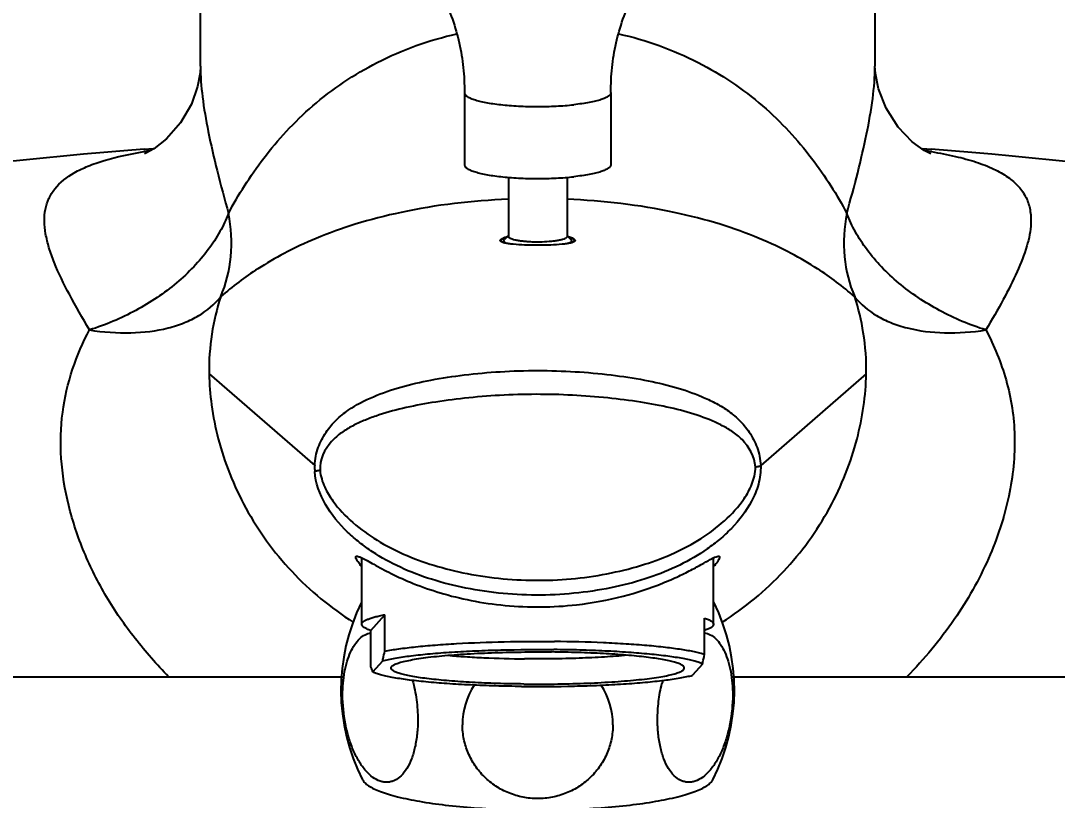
# Model space of a CAD drawing. Header units: millimetres. Extents: x 1122 to 9824, y -1894 to 216.
# Drawn here: x 8931 to 9001.7, y -411.2 to -358 of the extents above; entities that cross this region are included whole.
import ezdxf

# ---------------------------------------------------------------- set-up
doc = ezdxf.new("R2010")
doc.units = ezdxf.units.MM
doc.header["$LTSCALE"] = 40
doc.layers.add('DEF_LAYER_ASSEM_MEMBER', color=7, linetype='Continuous')
doc.styles.add('DLB3013-CR2S_시공도$0$Daelim Dimension', font='')
doc.styles.get('DLB3013-CR2S_시공도$0$Daelim Dimension').set_extended_font_data('나눔고딕')
doc.dimstyles.new('DLB3013-CR2S_시공도$0$DEFAULT', dxfattribs={"dimscale": 2, "dimtxt": 2, "dimasz": 2, "dimexe": 0, "dimexo": 2, "dimgap": 1, "dimtad": 1, "dimdec": 1, "dimzin": 9, "dimdsep": 46, "dimtxsty": 'DLB3013-CR2S_시공도$0$Daelim Dimension', "dimcen": 0.5, "dimclrd": 252, "dimclre": 252, "dimclrt": 3, "dimadec": 1, "dimazin": 0, "dimtfac": 1, "dimtdec": 1, "dimtix": 1, "dimtmove": 0, "dimatfit": 3, "dimfxl": 1, "dimtolj": 1, "dimtzin": 1, "dimlwd": 9, "dimlwe": 9, "dimarcsym": 0})

# ---------------------------------------------------------------- blocks, each defined once
blk = doc.blocks.new('*D13')
at = {"color": 5, "lineweight": 9, "ltscale": 0.5, "transparency": 16777216}
for p, q in [((8970.224, -321.842), (9117.69, -321.842)), ((9115.69, -330.842), (9115.69, -393.748)), ((9047.232, -402.748), (9117.69, -402.748))]:
    blk.add_line(p, q, dxfattribs=at)
at = {"color": 5, "ltscale": 0.5, "transparency": 16777216}
for points in [[(9114.19, -330.842), (9117.19, -330.842), (9115.69, -321.842)], [(9114.19, -393.748), (9117.19, -393.748), (9115.69, -402.748)]]:
    blk.add_solid(points, dxfattribs=at)
at = {"layer": 'Defpoints', "color": 0, "ltscale": 0.5, "transparency": 16777216}
for p in [(8966.224, -321.842), (9043.232, -402.748), (9115.69, -402.748)]:
    blk.add_point(p, dxfattribs=at)
at = {"color": 7, "ltscale": 0.5, "transparency": 16777216, "insert": (9108.246, -362.295), "char_height": 10, "attachment_point": 5, "rotation": 90, "style": 'DLB3013-CR2S_시공도$0$Daelim Dimension'}
blk.add_mtext('\\A1;81', dxfattribs=at)

msp = doc.modelspace()

# ---------------------------------------------------------------- linework, layer by layer
at = {"color": 7, "linetype": 'Continuous'}
for p, q in [((8943.232, -361.122), (8943.232, -349.248)), ((8989.232, -349.248), (8989.232, -361.121)), ((8989.232, -361.122), (8989.232, -361.121)), ((8961.232, -362.917), (8961.232, -362.92)), ((8961.232, -362.92), (8961.232, -367.828)), ((8971.232, -362.917), (8971.232, -362.92)), ((8971.232, -362.92), (8971.232, -367.828)), ((8939.396, -366.785), (8940.01, -366.738)), ((8992.469, -366.739), (8993.073, -366.785)), ((8943.827, -382.095), (8951.026, -388.338)), ((8988.637, -382.095), (8981.438, -388.338)), ((8889.232, -402.748), (8952.887, -402.748)), ((8979.577, -402.748), (9043.232, -402.748))]:
    msp.add_line(p, q, dxfattribs=at)
for points in [[(8943.232, -361.12), (8943.207, -361.578), (8943.036, -362.516), (8942.615, -363.703), (8941.876, -364.979), (8940.927, -366.065), (8940.048, -366.759), (8939.518, -367.057), (8939.424, -367.097)], [(8993.045, -367.099), (8992.995, -367.079), (8992.577, -366.859), (8991.779, -366.282), (8990.821, -365.288), (8989.988, -363.991), (8989.469, -362.671), (8989.261, -361.613), (8989.232, -361.121)]]:
    msp.add_lwpolyline(points, dxfattribs=at)
for centre, radius, start, end in [((8967.019, -724.477), 358.757, 94.41583, 101.47546), ((8965.444, -724.484), 358.765, 78.52461, 85.58332), ((8945.104, -401.169), 34.696, 98.88956, 99.49783), ((8987.323, -401.387), 34.917, 80.50306, 81.15199), ((8963.751, -373.005), 0.0691, 170.81127, 180.018), ((8965.063, -375.894), 3.288, 105.27758, 106.0729), ((8965.129, -376.133), 3.536, 104.94195, 105.28314), ((8967.352, -376.069), 3.47, 74.4586, 74.94776), ((8968.714, -373.005), 0.0685, 359.96292, 5.50423), ((8954.881, -388.488), 3.857, 177.78463, 183.99611), ((8980.313, -398.926), 4.768, 115.80474, 117.1394), ((8966.231, -403.65), 13.416, 153.52551, 207.1032), ((8966.233, -403.65), 13.416, 332.89681, 26.47475), ((8966.07, -406.018), 4.968, 146.93307, 179.96448), ((8966.394, -406.018), 4.968, 0.03545, 33.04722), ((8983.918, -405.507), 9.495, 164.5867, 166.03202)]:
    msp.add_arc(centre, radius, start, end, dxfattribs=at)
for points, knots in [([(8955.771, -351.567), (8956.159, -351.853), (8956.932, -352.498), (8958.376, -354.023), (8959.887, -356.336), (8960.826, -358.984), (8961.192, -361.214), (8961.241, -362.35), (8961.232, -362.917)], [0, 0, 0, 0, 0.110937, 0.230596, 0.481635, 0.739472, 0.869629, 1, 1, 1, 1]), ([(8971.232, -362.917), (8971.223, -362.35), (8971.272, -361.214), (8971.638, -358.984), (8972.577, -356.336), (8974.088, -354.023), (8975.532, -352.498), (8976.305, -351.853), (8976.693, -351.567)], [0, 0, 0, 0, 0.130368, 0.260524, 0.518362, 0.769402, 0.889062, 1, 1, 1, 1]), ([(8945.151, -371.154), (8945.486, -370.513), (8946.242, -369.228), (8947.545, -367.345), (8949.092, -365.509), (8951.541, -363.144), (8955.323, -360.59), (8958.84, -359.338), (8960.713, -358.918)], [0, 0, 0, 0, 0.106267, 0.218711, 0.336159, 0.458391, 0.718017, 1, 1, 1, 1]), ([(8971.754, -358.917), (8973.626, -359.338), (8977.143, -360.589), (8980.925, -363.143), (8983.373, -365.508), (8984.92, -367.343), (8986.224, -369.229), (8986.977, -370.518), (8987.311, -371.161)], [0, 0, 0, 0, 0.281893, 0.541434, 0.663625, 0.781022, 0.893482, 1, 1, 1, 1]), ([(8943.232, -361.121), (8943.232, -361.817), (8943.352, -363.318), (8943.766, -365.693), (8944.386, -368.339), (8944.882, -370.186), (8945.151, -371.154)], [0, 0, 0, 0, 0.203971, 0.439738, 0.705937, 1, 1, 1, 1]), ([(8987.311, -371.161), (8987.57, -370.238), (8988.052, -368.445), (8988.668, -365.833), (8989.101, -363.413), (8989.232, -361.855), (8989.232, -361.121)], [0, 0, 0, 0, 0.280643, 0.543716, 0.785034, 1, 1, 1, 1]), ([(8961.232, -362.92), (8961.232, -362.941), (8961.24, -362.986), (8961.274, -363.049), (8961.329, -363.111), (8961.438, -363.198), (8961.628, -363.299), (8961.917, -363.407), (8962.277, -363.508), (8962.704, -363.6), (8963.19, -363.681), (8963.728, -363.749), (8964.308, -363.803), (8965.137, -363.857), (8966.203, -363.884), (8967.465, -363.855), (8968.297, -363.793), (8968.697, -363.75)], [0, 0, 0, 0, 0.008188, 0.017225, 0.027745, 0.040135, 0.071246, 0.111247, 0.159979, 0.216898, 0.281214, 0.351955, 0.428011, 0.508162, 0.675487, 0.843063, 1, 1, 1, 1]), ([(8971.232, -362.92), (8971.232, -362.941), (8971.224, -362.986), (8971.189, -363.05), (8971.133, -363.113), (8971.056, -363.174), (8970.959, -363.233), (8970.791, -363.316), (8970.532, -363.412), (8970.164, -363.514), (8969.728, -363.606), (8969.232, -363.687), (8968.881, -363.73), (8968.697, -363.75)], [0, 0, 0, 0, 0.023091, 0.048629, 0.078425, 0.113586, 0.154715, 0.202098, 0.315878, 0.454511, 0.616358, 0.799164, 1, 1, 1, 1]), ([(8935.672, -379.102), (8935.2, -378.301), (8934.332, -376.797), (8933.403, -374.918), (8932.901, -373.52), (8932.666, -372.579), (8932.571, -371.701), (8932.632, -370.886), (8932.868, -370.136), (8933.446, -369.2), (8934.413, -368.464), (8935.6, -367.906), (8937.175, -367.368), (8938.467, -367.101), (8939.379, -366.949)], [0, 0, 0, 0, 0.162603, 0.303599, 0.365661, 0.421908, 0.472759, 0.519412, 0.563922, 0.608853, 0.709744, 0.770074, 0.83835, 1, 1, 1, 1]), ([(8993.084, -366.949), (8993.632, -367.04), (8994.66, -367.238), (8996.087, -367.622), (8997.297, -368.084), (8998.285, -368.635), (8999.047, -369.29), (8999.571, -370.055), (8999.849, -370.923), (8999.878, -371.531), (8999.864, -371.84)], [0, 0, 0, 0, 0.180721, 0.340656, 0.48026, 0.601236, 0.707233, 0.804123, 0.899345, 1, 1, 1, 1]), ([(8961.232, -367.828), (8961.232, -367.849), (8961.24, -367.894), (8961.274, -367.957), (8961.329, -368.019), (8961.438, -368.106), (8961.628, -368.207), (8961.917, -368.315), (8962.277, -368.416), (8962.704, -368.508), (8963.19, -368.589), (8963.728, -368.657), (8964.308, -368.712), (8965.137, -368.766), (8966.203, -368.793), (8967.465, -368.763), (8968.297, -368.701), (8968.697, -368.658)], [0, 0, 0, 0, 0.008188, 0.017224, 0.027743, 0.040132, 0.071242, 0.111241, 0.159972, 0.21689, 0.281205, 0.351947, 0.428003, 0.508155, 0.675482, 0.84306, 1, 1, 1, 1]), ([(8971.232, -367.828), (8971.232, -367.849), (8971.224, -367.895), (8971.189, -367.959), (8971.133, -368.021), (8971.056, -368.082), (8970.958, -368.141), (8970.791, -368.224), (8970.532, -368.32), (8970.164, -368.422), (8969.728, -368.514), (8969.232, -368.595), (8968.881, -368.638), (8968.697, -368.658)], [0, 0, 0, 0, 0.023091, 0.048631, 0.078428, 0.113592, 0.154722, 0.202106, 0.315889, 0.454522, 0.616366, 0.799168, 1, 1, 1, 1]), ([(8964.228, -370.195), (8961.774, -370.295), (8958.241, -370.702), (8953.903, -371.818), (8951.238, -372.771), (8949.026, -373.802), (8946.821, -375.092), (8945.415, -376.138), (8944.618, -376.833)], [0, 0, 0, 0, 0.349524, 0.502815, 0.636804, 0.751657, 0.849474, 1, 1, 1, 1]), ([(8987.848, -376.835), (8987.049, -376.14), (8985.644, -375.091), (8983.437, -373.802), (8981.226, -372.771), (8978.561, -371.818), (8974.223, -370.703), (8970.69, -370.295), (8968.236, -370.195)], [0, 0, 0, 0, 0.150651, 0.248443, 0.363321, 0.497275, 0.650535, 1, 1, 1, 1]), ([(8945.15, -371.154), (8944.986, -371.583), (8944.583, -372.443), (8943.782, -373.667), (8942.782, -374.834), (8941.61, -375.927), (8940.286, -376.921), (8938.836, -377.795), (8937.294, -378.537), (8936.219, -378.935), (8935.671, -379.101)], [0, 0, 0, 0, 0.107903, 0.222368, 0.342668, 0.468325, 0.598235, 0.731085, 0.865554, 1, 1, 1, 1]), ([(8944.617, -376.832), (8944.99, -375.973), (8945.461, -374.071), (8945.343, -372.121), (8945.15, -371.154)], [0, 0, 0, 0, 0.487106, 1, 1, 1, 1]), ([(8987.312, -371.161), (8987.12, -372.128), (8987.003, -374.076), (8987.475, -375.976), (8987.849, -376.835)], [0, 0, 0, 0, 0.512802, 1, 1, 1, 1]), ([(8996.794, -379.1), (8996.246, -378.936), (8995.169, -378.541), (8993.626, -377.802), (8992.174, -376.931), (8990.85, -375.938), (8989.678, -374.846), (8988.678, -373.678), (8987.878, -372.452), (8987.476, -371.591), (8987.312, -371.161)], [0, 0, 0, 0, 0.134435, 0.268865, 0.401662, 0.531519, 0.657143, 0.777447, 0.891969, 1, 1, 1, 1]), ([(8999.864, -371.84), (8999.845, -372.361), (8999.608, -373.49), (8998.922, -375.215), (8997.957, -377.113), (8997.203, -378.421), (8996.793, -379.103)], [0, 0, 0, 0, 0.196785, 0.430362, 0.699623, 1, 1, 1, 1]), ([(8963.683, -372.994), (8963.687, -372.972), (8963.722, -372.922), (8963.769, -372.891), (8963.798, -372.873)], [0, 0, 0, 0, 0.400798, 1, 1, 1, 1]), ([(8963.694, -373.045), (8963.693, -373.044), (8963.691, -373.04), (8963.69, -373.037), (8963.689, -373.035)], [0, 0, 0, 0, 0.507362, 1, 1, 1, 1]), ([(8966.232, -373.328), (8965.936, -373.328), (8965.38, -373.319), (8964.719, -373.285), (8964.271, -373.235), (8964.019, -373.192), (8963.836, -373.142), (8963.739, -373.094), (8963.71, -373.064)], [0, 0, 0, 0, 0.347881, 0.65235, 0.776483, 0.876961, 0.951487, 1, 1, 1, 1]), ([(8963.798, -372.873), (8963.804, -372.87), (8963.832, -372.854), (8963.861, -372.84), (8963.883, -372.83)], [0, 0, 0, 0, 0.230433, 1, 1, 1, 1]), ([(8963.883, -372.83), (8963.902, -372.821), (8963.99, -372.784), (8964.081, -372.755), (8964.152, -372.734)], [0, 0, 0, 0, 0.217974, 1, 1, 1, 1]), ([(8968.753, -373.065), (8968.724, -373.095), (8968.626, -373.142), (8968.442, -373.193), (8968.19, -373.236), (8967.742, -373.285), (8967.082, -373.319), (8966.528, -373.328), (8966.232, -373.328)], [0, 0, 0, 0, 0.048888, 0.123731, 0.224382, 0.348541, 0.652695, 1, 1, 1, 1]), ([(8968.282, -372.726), (8968.3, -372.731), (8968.364, -372.749), (8968.429, -372.77), (8968.475, -372.787)], [0, 0, 0, 0, 0.268371, 1, 1, 1, 1]), ([(8968.475, -372.787), (8968.553, -372.815), (8968.665, -372.859), (8968.778, -372.955), (8968.782, -372.999)], [0, 0, 0, 0, 0.651311, 1, 1, 1, 1]), ([(8935.671, -379.101), (8936.603, -379.253), (8938.407, -379.385), (8940.598, -379.13), (8942.131, -378.64), (8943.403, -378.025), (8944.21, -377.351), (8944.617, -376.832)], [0, 0, 0, 0, 0.294411, 0.560448, 0.68154, 0.794594, 1, 1, 1, 1]), ([(8944.617, -376.833), (8944.349, -377.665), (8943.933, -379.404), (8943.811, -381.189), (8943.827, -382.095)], [0, 0, 0, 0, 0.49103, 1, 1, 1, 1]), ([(8988.637, -382.095), (8988.654, -381.157), (8988.527, -379.371), (8988.105, -377.636), (8987.848, -376.835)], [0, 0, 0, 0, 0.52736, 1, 1, 1, 1]), ([(8987.849, -376.835), (8988.255, -377.353), (8989.062, -378.026), (8990.333, -378.64), (8991.867, -379.129), (8994.057, -379.384), (8995.861, -379.252), (8996.794, -379.1)], [0, 0, 0, 0, 0.205295, 0.318329, 0.43942, 0.705504, 1, 1, 1, 1]), ([(8941.062, -402.748), (8940.262, -401.912), (8939.11, -400.613), (8937.74, -398.756), (8936.514, -396.826), (8935.241, -394.295), (8934.175, -391.122), (8933.646, -387.901), (8933.732, -384.741), (8934.427, -381.781), (8935.211, -379.954), (8935.671, -379.103)], [0, 0, 0, 0, 0.133514, 0.199968, 0.266148, 0.397222, 0.525875, 0.651088, 0.771964, 0.888225, 1, 1, 1, 1]), ([(8996.793, -379.103), (8997.369, -380.184), (8998.326, -382.529), (8998.72, -385.042), (8998.751, -386.328)], [0, 0, 0, 0, 0.487714, 1, 1, 1, 1]), ([(8943.827, -382.095), (8943.84, -382.802), (8943.961, -384.296), (8944.422, -386.586), (8945.194, -388.955), (8946.299, -391.293), (8947.714, -393.529), (8950.001, -396.307), (8952.122, -398.053), (8953.653, -399.026)], [0, 0, 0, 0, 0.10416, 0.220309, 0.343647, 0.470547, 0.600663, 0.732621, 1, 1, 1, 1]), ([(8951.026, -388.338), (8951.043, -387.922), (8951.214, -387.119), (8951.76, -386.071), (8952.471, -385.222), (8953.533, -384.363), (8955.02, -383.608), (8956.927, -382.952), (8959.007, -382.478), (8961.277, -382.141), (8963.708, -381.921), (8966.234, -381.847), (8968.759, -381.922), (8971.19, -382.142), (8973.459, -382.479), (8975.538, -382.952), (8977.137, -383.501), (8978.325, -384.056), (8979.183, -384.565), (8979.993, -385.222), (8980.705, -386.07), (8981.251, -387.118), (8981.421, -387.922), (8981.438, -388.338)], [0, 0, 0, 0, 0.034873, 0.067519, 0.098123, 0.126939, 0.181394, 0.236666, 0.295648, 0.359786, 0.428743, 0.500003, 0.571278, 0.640219, 0.704355, 0.763291, 0.818529, 0.845524, 0.873032, 0.901867, 0.932458, 0.965123, 1, 1, 1, 1]), ([(8978.812, -399.025), (8980.345, -398.052), (8983.148, -395.741), (8985.788, -392.098), (8987.271, -388.951), (8988.261, -385.915), (8988.61, -383.586), (8988.637, -382.095)], [0, 0, 0, 0, 0.267851, 0.529488, 0.656707, 0.779918, 1, 1, 1, 1]), ([(8981.078, -388.445), (8981.044, -387.753), (8980.496, -386.79), (8979.496, -386), (8978.47, -385.423), (8977.068, -384.871), (8975.23, -384.374), (8973.193, -383.998), (8970.964, -383.715), (8968.582, -383.53), (8966.12, -383.47), (8963.662, -383.541), (8961.292, -383.736), (8959.078, -384.028), (8957.06, -384.414), (8955.515, -384.845), (8954.385, -385.275), (8953.591, -385.641), (8952.831, -386.093), (8951.85, -386.932), (8951.337, -387.97), (8951.39, -388.676)], [0, 0, 0, 0, 0.06225, 0.088942, 0.114826, 0.167521, 0.223881, 0.285616, 0.353349, 0.425682, 0.500094, 0.574401, 0.646411, 0.713646, 0.774879, 0.830861, 0.857417, 0.883394, 0.909341, 0.93634, 1, 1, 1, 1]), ([(8998.751, -386.328), (8998.789, -387.702), (8998.484, -390.578), (8997.069, -394.833), (8994.704, -399.008), (8992.589, -401.545), (8991.402, -402.748)], [0, 0, 0, 0, 0.223614, 0.465548, 0.725111, 1, 1, 1, 1]), ([(8981.438, -388.338), (8981.455, -388.769), (8981.337, -389.626), (8980.713, -391.128), (8979.755, -392.378), (8978.655, -393.387), (8977.505, -394.265), (8975.915, -395.189), (8973.805, -396.045), (8971.492, -396.67), (8969.014, -397.069), (8965.598, -397.272), (8962.202, -396.961), (8959.02, -396.162), (8956.875, -395.343), (8955.256, -394.454), (8954.079, -393.606), (8952.36, -392.125), (8951.142, -390.318), (8951.033, -388.756)], [0, 0, 0, 0, 0.034234, 0.067281, 0.128298, 0.157155, 0.185632, 0.2429, 0.302461, 0.365776, 0.432647, 0.501206, 0.636956, 0.700958, 0.761085, 0.818613, 0.847052, 0.875776, 1, 1, 1, 1]), ([(8951.39, -388.676), (8951.344, -388.683), (8951.263, -388.696), (8951.157, -388.716), (8951.084, -388.735), (8951.045, -388.748), (8951.034, -388.756)], [0, 0, 0, 0, 0.379651, 0.67548, 0.882717, 1, 1, 1, 1]), ([(8951.39, -388.676), (8951.424, -389.071), (8951.661, -389.809), (8952.401, -391.04), (8954.073, -392.781), (8956.486, -394.212), (8959.182, -395.197), (8962.26, -395.954), (8966.347, -396.332), (8970.426, -395.916), (8973.484, -395.134), (8975.539, -394.358), (8977.38, -393.376), (8979.014, -392.158), (8980.185, -390.886), (8980.792, -389.793), (8981.038, -389.06), (8981.083, -388.653), (8981.078, -388.445)], [0, 0, 0, 0, 0.033257, 0.063619, 0.120326, 0.234025, 0.295587, 0.361286, 0.499846, 0.638163, 0.703475, 0.764627, 0.822322, 0.878251, 0.935245, 0.966011, 0.982572, 1, 1, 1, 1]), ([(8981.078, -388.445), (8981.16, -388.431), (8981.269, -388.41), (8981.388, -388.37), (8981.427, -388.35), (8981.438, -388.338)], [0, 0, 0, 0, 0.660336, 0.87035, 1, 1, 1, 1]), ([(8953.832, -394.587), (8953.832, -394.576), (8953.835, -394.554), (8953.858, -394.528), (8953.895, -394.52), (8953.966, -394.526), (8954.083, -394.566), (8954.181, -394.611), (8954.239, -394.639)], [0, 0, 0, 0, 0.073262, 0.135802, 0.208437, 0.305385, 0.589721, 1, 1, 1, 1]), ([(8953.944, -394.855), (8953.913, -394.804), (8953.866, -394.72), (8953.832, -394.624), (8953.832, -394.587)], [0, 0, 0, 0, 0.616677, 1, 1, 1, 1]), ([(8954.199, -395.213), (8954.173, -395.18), (8954.084, -395.064), (8953.999, -394.945), (8953.944, -394.855)], [0, 0, 0, 0, 0.286651, 1, 1, 1, 1]), ([(8954.239, -394.639), (8954.359, -394.698), (8954.629, -394.844), (8955.286, -395.21), (8956.322, -395.763), (8957.826, -396.437), (8959.646, -397.074), (8961.74, -397.591), (8964.84, -398.042), (8967.267, -398.02), (8968.879, -397.838)], [0, 0, 0, 0, 0.026346, 0.060415, 0.148041, 0.2572, 0.384419, 0.526864, 0.680843, 1, 1, 1, 1]), ([(8968.879, -397.838), (8969.954, -397.716), (8971.95, -397.35), (8974.26, -396.591), (8975.813, -395.912), (8976.747, -395.444), (8977.5, -395.031), (8977.944, -394.782), (8978.138, -394.683)], [0, 0, 0, 0, 0.329346, 0.615592, 0.738355, 0.845198, 0.933617, 1, 1, 1, 1]), ([(8978.237, -394.633), (8978.293, -394.606), (8978.39, -394.563), (8978.51, -394.522), (8978.596, -394.518), (8978.629, -394.554), (8978.632, -394.576), (8978.632, -394.587)], [0, 0, 0, 0, 0.410793, 0.694894, 0.862262, 0.925717, 1, 1, 1, 1]), ([(8978.632, -394.587), (8978.632, -394.62), (8978.605, -394.703), (8978.533, -394.84), (8978.416, -395.016), (8978.32, -395.143), (8978.265, -395.213)], [0, 0, 0, 0, 0.135529, 0.347548, 0.636675, 1, 1, 1, 1]), ([(8952.931, -403.985), (8952.931, -403.454), (8952.992, -402.678), (8953.22, -401.71), (8953.447, -401.089), (8953.729, -400.567), (8954.062, -400.156), (8954.439, -399.869), (8954.723, -399.768), (8954.862, -399.744)], [0, 0, 0, 0, 0.320185, 0.465839, 0.598684, 0.717442, 0.822205, 0.914943, 1, 1, 1, 1]), ([(8977.603, -399.744), (8977.742, -399.768), (8978.025, -399.869), (8978.402, -400.156), (8978.735, -400.567), (8979.017, -401.089), (8979.244, -401.71), (8979.472, -402.678), (8979.533, -403.454), (8979.533, -403.985)], [0, 0, 0, 0, 0.085057, 0.177795, 0.282558, 0.401316, 0.534161, 0.679815, 1, 1, 1, 1]), ([(8957.698, -402.98), (8957.819, -403.417), (8957.998, -404.312), (8958.061, -405.223), (8958.061, -405.68)], [0, 0, 0, 0, 0.497505, 1, 1, 1, 1]), ([(8974.404, -405.68), (8974.404, -405.265), (8974.455, -404.435), (8974.604, -403.617), (8974.704, -403.215)], [0, 0, 0, 0, 0.501134, 1, 1, 1, 1]), ([(8958.061, -405.68), (8958.061, -406.003), (8958.03, -406.628), (8957.889, -407.52), (8957.659, -408.312), (8957.347, -408.976), (8956.962, -409.489), (8956.573, -409.781), (8956.244, -409.904), (8955.996, -409.945), (8955.743, -409.934), (8955.394, -409.851), (8954.954, -409.609), (8954.475, -409.149), (8954.038, -408.532), (8953.656, -407.778), (8953.342, -406.913), (8953.029, -405.649), (8952.931, -404.652), (8952.931, -403.985)], [0, 0, 0, 0, 0.078345, 0.151901, 0.218873, 0.278067, 0.329208, 0.37343, 0.393905, 0.413931, 0.434108, 0.455015, 0.500757, 0.553857, 0.615046, 0.683789, 0.758718, 0.837931, 1, 1, 1, 1]), ([(8979.533, -403.985), (8979.533, -404.652), (8979.435, -405.649), (8979.122, -406.913), (8978.808, -407.778), (8978.426, -408.532), (8977.989, -409.149), (8977.51, -409.609), (8977.071, -409.851), (8976.721, -409.934), (8976.468, -409.945), (8976.22, -409.904), (8975.892, -409.781), (8975.503, -409.489), (8975.118, -408.976), (8974.805, -408.312), (8974.575, -407.52), (8974.434, -406.628), (8974.404, -406.003), (8974.404, -405.68)], [0, 0, 0, 0, 0.162069, 0.241282, 0.316211, 0.384954, 0.446143, 0.499243, 0.544985, 0.565892, 0.586069, 0.606095, 0.62657, 0.670792, 0.721933, 0.781127, 0.848099, 0.921655, 1, 1, 1, 1]), ([(8971.361, -406.015), (8971.361, -406.344), (8971.295, -407.005), (8971.001, -407.956), (8970.523, -408.832), (8969.881, -409.6), (8969.099, -410.23), (8968.206, -410.698), (8967.238, -410.986), (8966.232, -411.083), (8965.226, -410.986), (8964.258, -410.698), (8963.366, -410.23), (8962.583, -409.6), (8961.941, -408.832), (8961.463, -407.956), (8961.169, -407.005), (8961.103, -406.344), (8961.103, -406.015)], [0, 0, 0, 0, 0.061935, 0.123959, 0.186143, 0.248535, 0.311148, 0.373965, 0.436939, 0.5, 0.563061, 0.626035, 0.688852, 0.751465, 0.813857, 0.876041, 0.938065, 1, 1, 1, 1]), ([(8954.289, -409.762), (8954.329, -409.84), (8954.455, -409.996), (8954.722, -410.198), (8955.081, -410.394), (8955.533, -410.584), (8956.075, -410.765), (8956.958, -411.006), (8958.252, -411.266), (8960, -411.511), (8961.957, -411.693), (8964.058, -411.804), (8966.232, -411.842), (8968.406, -411.804), (8970.507, -411.693), (8972.464, -411.511), (8974.212, -411.266), (8975.506, -411.006), (8976.389, -410.765), (8976.931, -410.584), (8977.383, -410.394), (8977.743, -410.198), (8978.009, -409.996), (8978.135, -409.84), (8978.175, -409.762)], [0, 0, 0, 0, 0.010614, 0.023972, 0.040507, 0.060365, 0.083541, 0.10994, 0.171734, 0.244026, 0.324585, 0.410841, 0.5, 0.589159, 0.675415, 0.755974, 0.828266, 0.89006, 0.916459, 0.939635, 0.959493, 0.976028, 0.989386, 1, 1, 1, 1])]:
    msp.add_open_spline(points, degree=3, knots=knots, dxfattribs=at)
for points in [[(8963.689, -373.035), (8963.685, -373.026), (8963.682, -373.016), (8963.682, -373.005)], [(8963.71, -373.064), (8963.704, -373.058), (8963.699, -373.052), (8963.694, -373.045)], [(8968.767, -373.05), (8968.763, -373.055), (8968.758, -373.061), (8968.753, -373.065)], [(8968.782, -373.005), (8968.782, -373.021), (8968.776, -373.037), (8968.767, -373.05)]]:
    msp.add_open_spline(points, degree=3, dxfattribs=at)
at = {"layer": 'DEF_LAYER_ASSEM_MEMBER', "color": 7, "linetype": 'Continuous'}
for p, q in [((8964.232, -368.699), (8964.232, -372.734)), ((8968.232, -368.699), (8968.232, -372.734)), ((8964.232, -372.697), (8963.976, -372.943)), ((8964.165, -372.76), (8964.161, -372.762)), ((8968.232, -372.697), (8968.488, -372.943)), ((8954.232, -399.167), (8954.232, -394.694)), ((8978.232, -399.167), (8978.232, -394.694)), ((8954.864, -399.589), (8955.8, -398.516)), ((8955.8, -401.001), (8955.8, -398.516)), ((8977.6, -401.23), (8977.6, -398.745)), ((8954.864, -402.074), (8954.864, -399.589)), ((8954.997, -402.418), (8955.667, -401.65)), ((8977.467, -401.879), (8976.797, -402.647))]:
    msp.add_line(p, q, dxfattribs=at)
msp.add_arc((8964.336, -373.744), 0.989, 113.94546, 115.2018, dxfattribs=at)
for points, knots in [([(8963.732, -373.029), (8963.732, -373.013), (8963.742, -372.978), (8963.78, -372.932), (8963.84, -372.888), (8963.888, -372.862), (8963.915, -372.85)], [0, 0, 0, 0, 0.176701, 0.390183, 0.661829, 1, 1, 1, 1]), ([(8963.771, -373.112), (8963.759, -373.1), (8963.74, -373.074), (8963.732, -373.043), (8963.732, -373.029)], [0, 0, 0, 0, 0.540733, 1, 1, 1, 1]), ([(8964.131, -373.207), (8964.089, -373.189), (8964.033, -373.162), (8963.974, -373.114), (8963.946, -373.08), (8963.931, -373.045), (8963.932, -372.994), (8963.957, -372.962), (8963.976, -372.943)], [0, 0, 0, 0, 0.356209, 0.492899, 0.605645, 0.701186, 0.790627, 1, 1, 1, 1]), ([(8964.161, -372.762), (8964.14, -372.768), (8964.063, -372.79), (8963.988, -372.817), (8963.935, -372.841)], [0, 0, 0, 0, 0.277837, 1, 1, 1, 1]), ([(8968.086, -372.878), (8968.035, -372.901), (8967.915, -372.944), (8967.71, -372.994), (8967.461, -373.038), (8967.066, -373.086), (8966.524, -373.119), (8965.967, -373.117), (8965.525, -373.093), (8965.218, -373.065), (8964.941, -373.028), (8964.702, -372.983), (8964.507, -372.931), (8964.377, -372.88), (8964.301, -372.835), (8964.263, -372.803), (8964.238, -372.77), (8964.232, -372.745), (8964.232, -372.734)], [0, 0, 0, 0, 0.042005, 0.095661, 0.159781, 0.232712, 0.396732, 0.569388, 0.652835, 0.73117, 0.802202, 0.864, 0.915003, 0.954184, 0.969295, 0.981595, 0.991523, 1, 1, 1, 1]), ([(8968.232, -372.734), (8968.232, -372.747), (8968.224, -372.775), (8968.193, -372.812), (8968.146, -372.847), (8968.108, -372.867), (8968.086, -372.878)], [0, 0, 0, 0, 0.176706, 0.390172, 0.661798, 1, 1, 1, 1]), ([(8968.548, -372.849), (8968.532, -372.841), (8968.456, -372.808), (8968.377, -372.783), (8968.315, -372.765)], [0, 0, 0, 0, 0.219665, 1, 1, 1, 1]), ([(8968.488, -372.943), (8968.506, -372.961), (8968.53, -372.991), (8968.534, -373.039), (8968.523, -373.073), (8968.499, -373.105), (8968.449, -373.15), (8968.4, -373.177), (8968.364, -373.194)], [0, 0, 0, 0, 0.218936, 0.311791, 0.408475, 0.520052, 0.653769, 1, 1, 1, 1]), ([(8968.732, -373.029), (8968.732, -373.013), (8968.722, -372.978), (8968.684, -372.932), (8968.624, -372.888), (8968.576, -372.862), (8968.548, -372.849)], [0, 0, 0, 0, 0.176577, 0.389967, 0.661431, 1, 1, 1, 1]), ([(8968.713, -373.088), (8968.716, -373.083), (8968.726, -373.065), (8968.732, -373.044), (8968.732, -373.029)], [0, 0, 0, 0, 0.270749, 1, 1, 1, 1]), ([(8954.232, -399.167), (8954.232, -399.153), (8954.237, -399.123), (8954.257, -399.079), (8954.289, -399.036), (8954.353, -398.976), (8954.467, -398.903), (8954.643, -398.822), (8954.866, -398.742), (8955.136, -398.663), (8955.452, -398.586), (8955.679, -398.539), (8955.8, -398.516)], [0, 0, 0, 0, 0.024453, 0.050876, 0.080846, 0.115442, 0.200941, 0.310472, 0.445093, 0.605067, 0.790235, 1, 1, 1, 1]), ([(8954.864, -399.589), (8954.815, -399.573), (8954.722, -399.541), (8954.594, -399.489), (8954.484, -399.437), (8954.346, -399.358), (8954.232, -399.256), (8954.232, -399.167)], [0, 0, 0, 0, 0.198509, 0.374562, 0.528364, 0.660441, 1, 1, 1, 1]), ([(8977.6, -398.745), (8977.649, -398.761), (8977.742, -398.793), (8977.87, -398.844), (8977.98, -398.897), (8978.118, -398.976), (8978.232, -399.078), (8978.232, -399.167)], [0, 0, 0, 0, 0.198509, 0.374562, 0.528364, 0.660441, 1, 1, 1, 1]), ([(8978.232, -399.167), (8978.232, -399.254), (8978.122, -399.354), (8977.988, -399.433), (8977.881, -399.484), (8977.757, -399.535), (8977.667, -399.566), (8977.619, -399.582)], [0, 0, 0, 0, 0.34121, 0.473142, 0.626561, 0.802079, 1, 1, 1, 1]), ([(8955.8, -401.001), (8956.117, -400.94), (8956.818, -400.828), (8957.963, -400.691), (8959.278, -400.573), (8961.289, -400.44), (8964.005, -400.34), (8966.232, -400.329), (8967.376, -400.341)], [0, 0, 0, 0, 0.0835, 0.18346, 0.297926, 0.424633, 0.704329, 1, 1, 1, 1]), ([(8977.6, -401.23), (8977.499, -401.197), (8977.278, -401.134), (8976.761, -401.014), (8975.981, -400.877), (8974.897, -400.734), (8973.635, -400.61), (8972.221, -400.506), (8970.118, -400.394), (8968.489, -400.353), (8967.376, -400.341)], [0, 0, 0, 0, 0.03088, 0.067079, 0.154831, 0.261762, 0.385841, 0.524617, 0.675293, 1, 1, 1, 1]), ([(8955.667, -401.65), (8955.796, -401.617), (8956.076, -401.554), (8956.718, -401.434), (8957.663, -401.3), (8958.951, -401.165), (8960.419, -401.054), (8962.031, -400.969), (8964.35, -400.891), (8966.128, -400.88), (8967.328, -400.893)], [0, 0, 0, 0, 0.034184, 0.073599, 0.167196, 0.278704, 0.40549, 0.544497, 0.692348, 1, 1, 1, 1]), ([(8955.667, -401.65), (8955.678, -401.6), (8955.726, -401.385), (8955.769, -401.168), (8955.8, -401.001)], [0, 0, 0, 0, 0.232827, 1, 1, 1, 1]), ([(8956.232, -402.149), (8956.232, -402.129), (8956.243, -402.086), (8956.288, -402.028), (8956.358, -401.972), (8956.454, -401.916), (8956.576, -401.862), (8956.723, -401.807), (8956.896, -401.754), (8957.176, -401.68), (8957.587, -401.594), (8958.149, -401.499), (8958.799, -401.412), (8959.53, -401.332), (8960.333, -401.26), (8961.522, -401.175), (8963.12, -401.098), (8965.122, -401.05), (8966.492, -401.049), (8967.185, -401.056)], [0, 0, 0, 0, 0.00527, 0.011551, 0.019469, 0.029329, 0.041274, 0.055365, 0.071622, 0.090037, 0.133227, 0.184602, 0.243683, 0.309877, 0.382503, 0.460799, 0.631033, 0.813357, 1, 1, 1, 1]), ([(8960.126, -401.282), (8960.512, -401.318), (8961.323, -401.382), (8963.059, -401.479), (8964.411, -401.515), (8965.336, -401.525)], [0, 0, 0, 0, 0.222996, 0.4678, 1, 1, 1, 1]), ([(8972.342, -401.282), (8971.827, -401.33), (8970.735, -401.411), (8969.027, -401.49), (8967.207, -401.531), (8965.964, -401.531), (8965.336, -401.525)], [0, 0, 0, 0, 0.221264, 0.4683, 0.731351, 1, 1, 1, 1]), ([(8976.232, -402.149), (8976.232, -402.132), (8976.224, -402.094), (8976.189, -402.043), (8976.134, -401.992), (8976.058, -401.943), (8975.963, -401.894), (8975.796, -401.825), (8975.536, -401.743), (8975.165, -401.652), (8974.718, -401.565), (8974.199, -401.483), (8973.612, -401.406), (8972.963, -401.335), (8971.989, -401.247), (8970.66, -401.158), (8968.964, -401.087), (8967.788, -401.063), (8967.185, -401.056)], [0, 0, 0, 0, 0.005597, 0.01206, 0.019972, 0.029646, 0.041244, 0.054847, 0.08817, 0.129647, 0.179072, 0.236112, 0.300339, 0.371245, 0.448257, 0.618015, 0.803996, 1, 1, 1, 1]), ([(8977.467, -401.879), (8977.393, -401.842), (8977.22, -401.772), (8976.924, -401.681), (8976.561, -401.591), (8975.954, -401.468), (8975.048, -401.331), (8973.802, -401.192), (8972.369, -401.076), (8970.784, -400.984), (8969.087, -400.921), (8967.922, -400.899), (8967.328, -400.893)], [0, 0, 0, 0, 0.024196, 0.054597, 0.091173, 0.133789, 0.236289, 0.359864, 0.501614, 0.658134, 0.825624, 1, 1, 1, 1]), ([(8977.467, -401.879), (8977.479, -401.829), (8977.527, -401.614), (8977.569, -401.397), (8977.6, -401.23)], [0, 0, 0, 0, 0.232827, 1, 1, 1, 1]), ([(8954.997, -402.418), (8954.972, -402.367), (8954.925, -402.254), (8954.884, -402.137), (8954.864, -402.074)], [0, 0, 0, 0, 0.45883, 1, 1, 1, 1]), ([(8965.279, -403.241), (8964.676, -403.235), (8963.5, -403.211), (8961.804, -403.139), (8960.475, -403.051), (8959.501, -402.962), (8958.852, -402.892), (8958.265, -402.815), (8957.746, -402.732), (8957.299, -402.645), (8956.928, -402.555), (8956.668, -402.473), (8956.502, -402.403), (8956.406, -402.355), (8956.331, -402.305), (8956.275, -402.255), (8956.241, -402.203), (8956.232, -402.166), (8956.232, -402.149)], [0, 0, 0, 0, 0.196004, 0.381985, 0.551743, 0.628755, 0.699661, 0.763888, 0.820928, 0.870353, 0.91183, 0.945153, 0.958756, 0.970354, 0.980028, 0.98794, 0.994403, 1, 1, 1, 1]), ([(8965.279, -403.241), (8965.972, -403.248), (8967.342, -403.247), (8969.344, -403.2), (8970.942, -403.122), (8972.131, -403.037), (8972.934, -402.966), (8973.665, -402.886), (8974.315, -402.798), (8974.878, -402.704), (8975.288, -402.617), (8975.568, -402.543), (8975.741, -402.49), (8975.888, -402.436), (8976.01, -402.381), (8976.106, -402.326), (8976.176, -402.27), (8976.221, -402.212), (8976.232, -402.168), (8976.232, -402.149)], [0, 0, 0, 0, 0.186643, 0.368967, 0.539201, 0.617497, 0.690123, 0.756317, 0.815398, 0.866773, 0.909963, 0.928378, 0.944635, 0.958726, 0.970671, 0.980531, 0.988449, 0.99473, 1, 1, 1, 1]), ([(8965.136, -403.405), (8964.542, -403.399), (8963.377, -403.377), (8961.68, -403.313), (8960.095, -403.222), (8958.662, -403.106), (8957.416, -402.967), (8956.51, -402.829), (8955.903, -402.707), (8955.541, -402.617), (8955.244, -402.525), (8955.071, -402.455), (8954.997, -402.418)], [0, 0, 0, 0, 0.174376, 0.341866, 0.498386, 0.640136, 0.763711, 0.866211, 0.908827, 0.945403, 0.975804, 1, 1, 1, 1]), ([(8965.136, -403.405), (8966.337, -403.418), (8968.114, -403.406), (8970.433, -403.329), (8972.045, -403.244), (8973.513, -403.132), (8974.801, -402.998), (8975.747, -402.864), (8976.388, -402.744), (8976.668, -402.68), (8976.797, -402.647)], [0, 0, 0, 0, 0.307652, 0.455503, 0.59451, 0.721296, 0.832804, 0.926401, 0.965816, 1, 1, 1, 1])]:
    msp.add_open_spline(points, degree=3, knots=knots, dxfattribs=at)
msp.add_open_spline([(8978.226, -394.653), (8978.23, -394.666), (8978.232, -394.68), (8978.232, -394.694)], degree=3, dxfattribs=at)

# ---------------------------------------------------------------- dimensions: what is measured, and where the dimension line sits
at = {"color": 5, "ltscale": 0.5}
dim = msp.add_linear_dim(base=(9115.69, -402.748), p1=(8966.224, -321.842), p2=(9043.232, -402.748), angle=90, dimstyle='DLB3013-CR2S_시공도$0$DEFAULT', override={"dimtxt": 5, "dimasz": 4.5, "dimexe": 1, "dimdec": 0, "dimclrd": 5, "dimclre": 5, "dimclrt": 7}, dxfattribs=at)
dim.commit()
dim.dimension.update_dxf_attribs({"geometry": '*D13', "text_midpoint": (9108.246, -362.295)})

doc.saveas('drawing.dxf')
